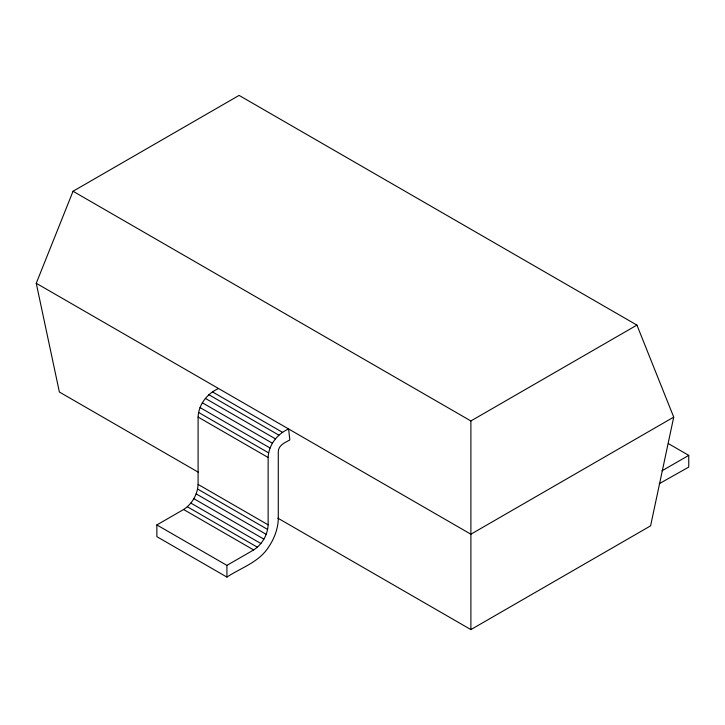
<?xml version="1.0" encoding="UTF-8"?>
<svg xmlns="http://www.w3.org/2000/svg" width="725" height="725" viewBox="0 0 725 725"><rect width="100%" height="100%" fill="white"/><g stroke="black" fill="none" stroke-linecap="round" stroke-linejoin="round"><path stroke-width="1.09" d="M156.863 524.936L226.916 565.382L253.659 549.94C262.087 544.52 267.661 534.86 268.141 524.846L268.141 457.502C268.612 444.969 277.303 433.922 288.595 428.964L289.837 439.957C285.106 442.449 278.409 445.295 278.291 451.648L278.291 518.991C277.902 530.618 272.981 541.602 265.975 550.737C255.898 563.262 239.966 568.472 226.916 577.091L156.863 536.654L156.863 524.936L183.606 509.503C192.034 504.083 197.617 494.414 198.097 484.409L198.097 417.056C198.559 404.523 207.25 393.485 218.542 388.518M198.505 472.338L59.377 392.017L36.25 283.276L73.044 191.264L239.078 95.401L636.931 325.099L673.724 417.111L650.597 525.852L470.888 629.599L277.874 518.158M73.044 191.264L470.888 420.953L636.931 325.099M673.724 417.111L470.888 534.207L36.25 283.276M662.007 470.806L688.75 455.373L688.75 467.081L659.279 483.684M668.323 443.573L688.75 455.373M212.579 391.962L282.632 432.408M208.836 394.699L278.88 435.136M205.338 398.388L275.391 438.833M202.338 402.774L272.392 443.22M200.037 407.568L270.09 448.014M198.587 412.443L268.64 452.88M198.097 417.056L268.141 457.502M198.097 484.409L268.141 524.846M197.599 489.022L267.652 529.467M196.158 493.888L266.202 534.334M193.856 498.682L263.9 539.128M190.847 503.077L260.9 543.523M187.358 506.766L257.411 547.212M183.606 509.503L253.659 549.94M470.888 420.953L470.888 629.599M226.916 565.382L226.916 577.091"/></g></svg>
